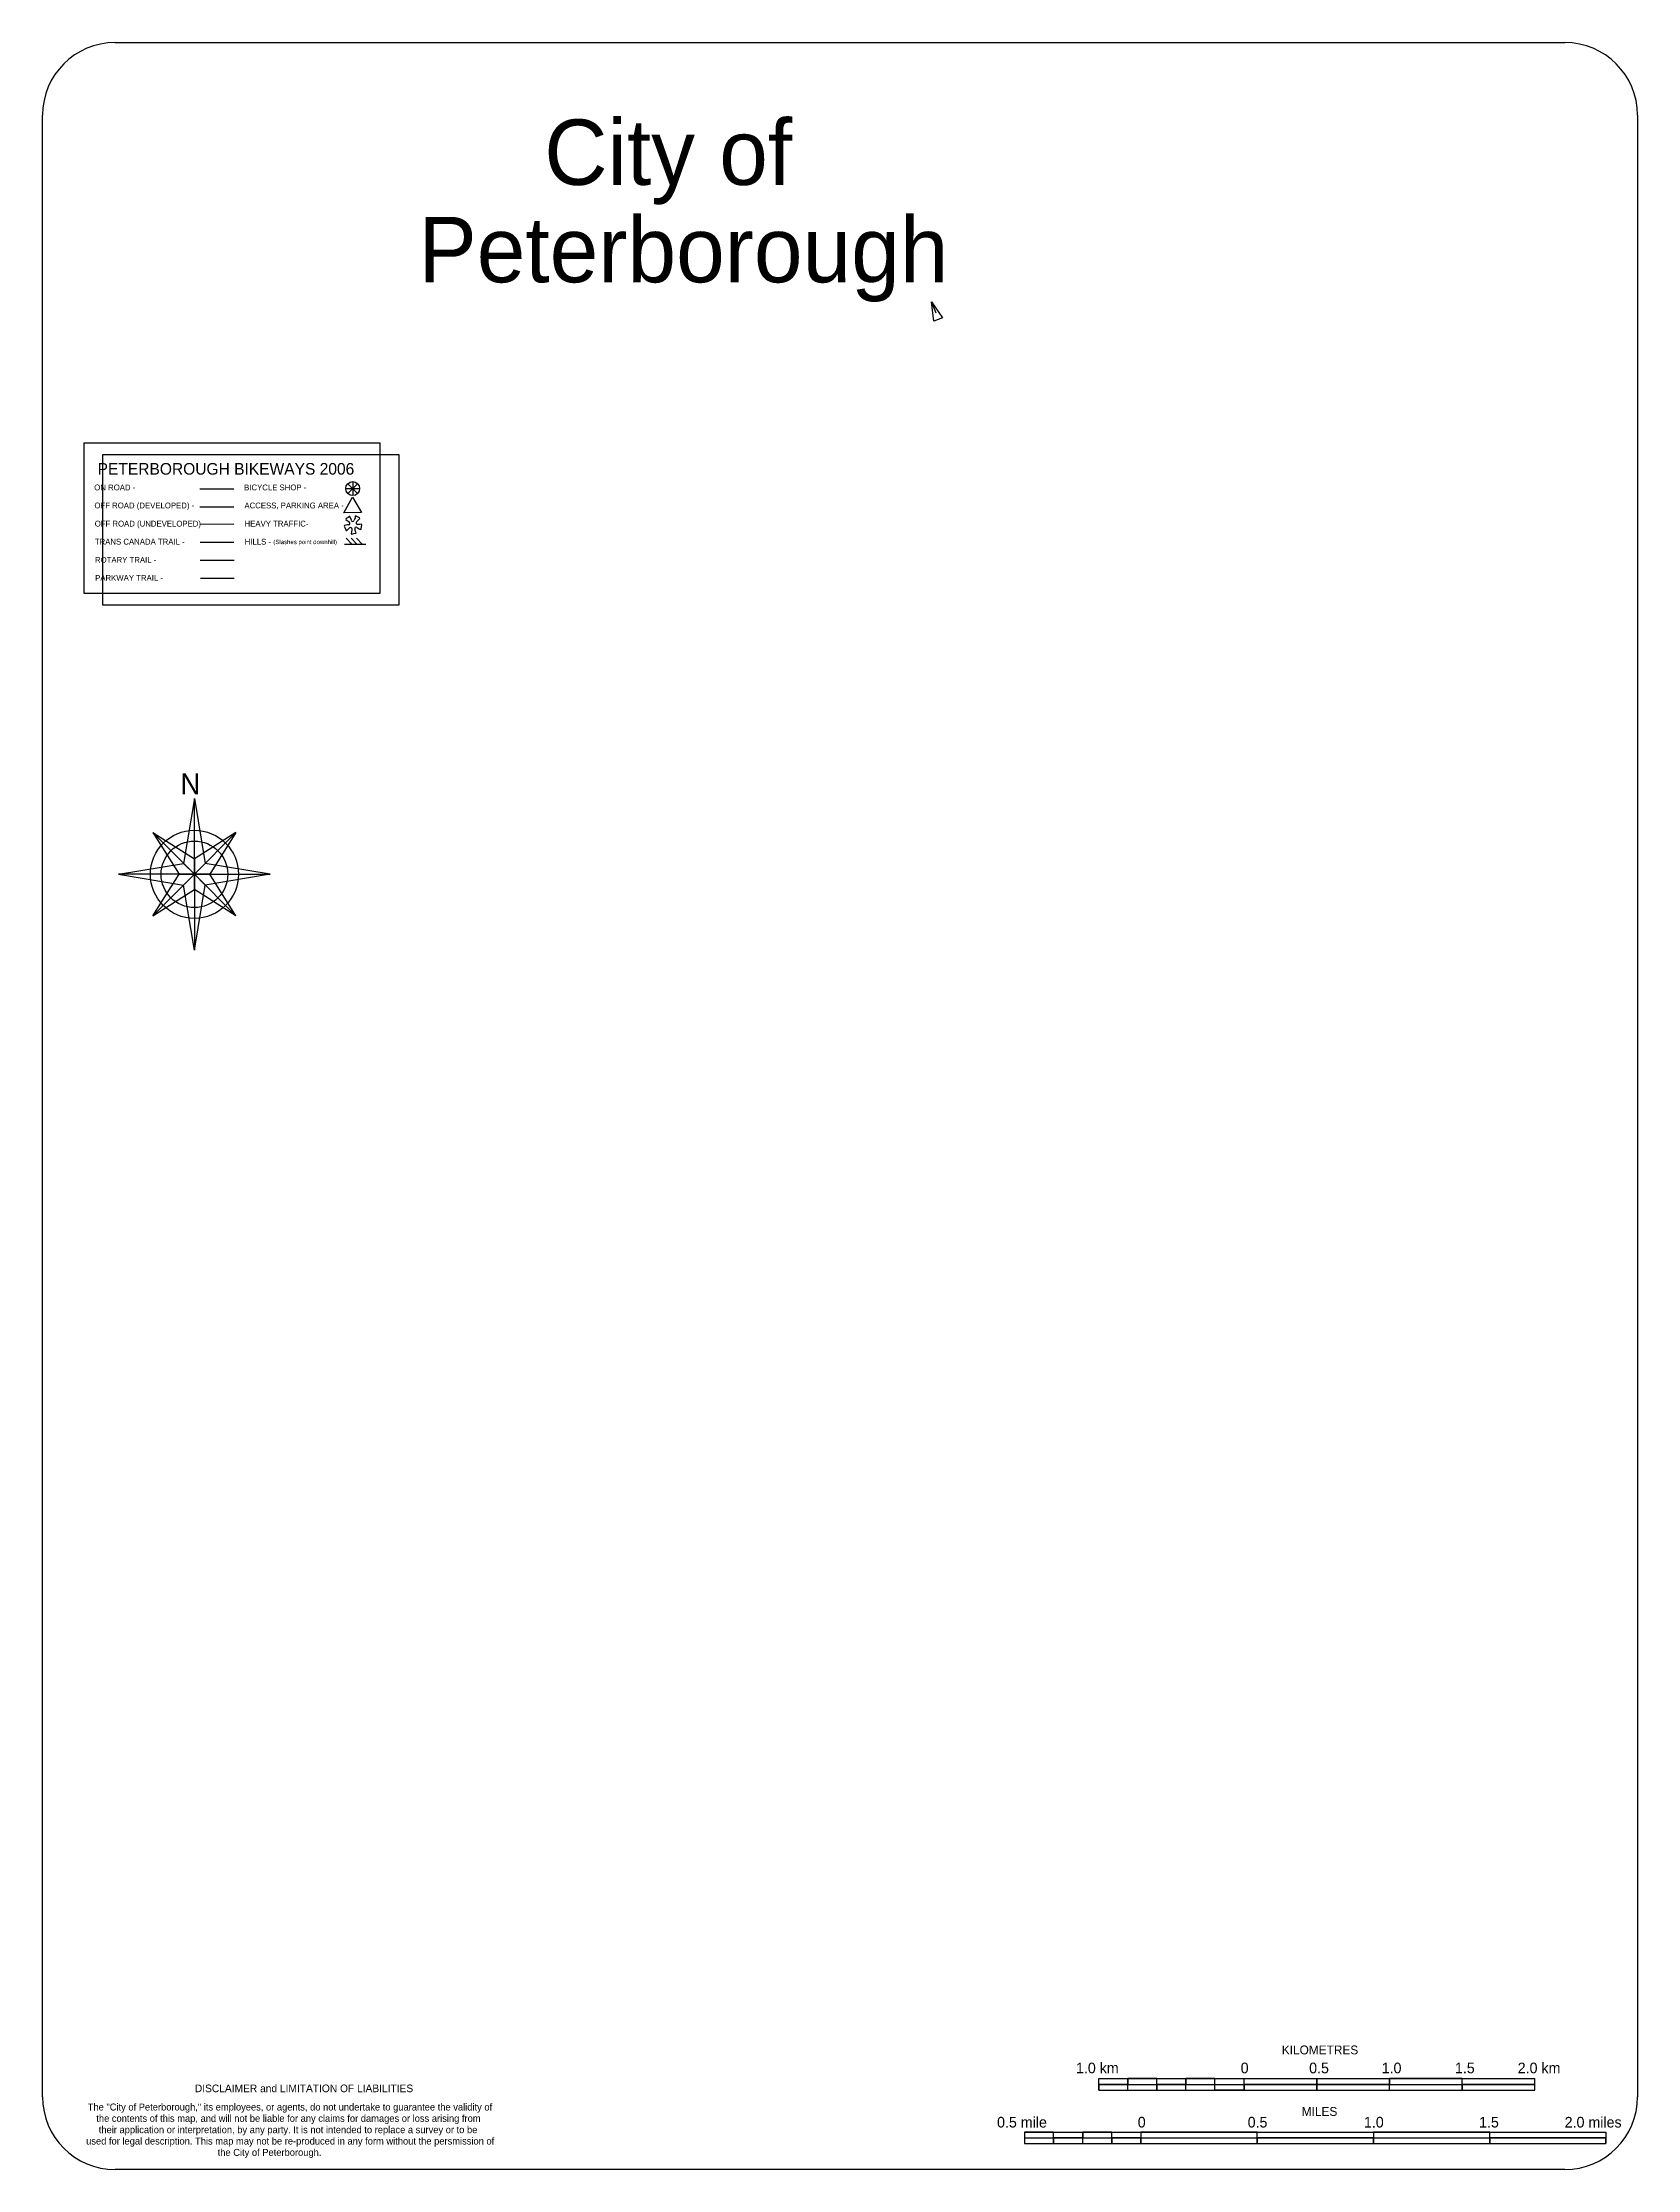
# Model space of a CAD drawing. Extents: x 1566486 to 1577459, y 9761901 to 9776531.
import ezdxf

# ---------------------------------------------------------------- set-up
doc = ezdxf.new("R2010")
doc.units = 0
for name, color, linetype in [('Art-inln-MED', 7, 'Continuous'), ('City_PUS service', 7, 'Continuous'), ('fire_police', 7, 'Continuous'), ('nursing homes', 7, 'Continuous'), ('private road', 7, 'Continuous'), ('retire_nursing', 7, 'Continuous'), ('retirement homes', 7, 'Continuous')]:
    doc.layers.add(name, color=color, linetype=linetype)

msp = doc.modelspace()

# ---------------------------------------------------------------- linework, layer by layer
at = {"layer": 'Art-inln-MED'}
msp.add_line((1572603, 9774748), (1572631, 9774671), dxfattribs=at)
msp.add_lwpolyline([(1572617, 9774615), (1572603, 9774748), (1572678, 9774637)], close=True, dxfattribs=at)
at = {"layer": 'City_PUS service'}
for points in [[(1566986, 9776531), (1576959, 9776531)], [(1566486, 9762401), (1566486, 9776031)], [(1577459, 9776031), (1577459, 9762401)], [(1576959, 9761901), (1566986, 9761901)]]:
    msp.add_lwpolyline(points, dxfattribs=at)
for centre, start, end in [((1566986, 9776031), 90, 180), ((1576959, 9776031), 0, 90), ((1566986, 9762401), 180, 270), ((1576959, 9762401), 270, 0)]:
    msp.add_arc(centre, 500, start, end, dxfattribs=at)
at = {"layer": 'fire_police'}
for points in [[(1567531, 9770810), (1567531, 9771332), (1567456, 9770885)], [(1567531, 9770810), (1567531, 9771332), (1567606, 9770885)], [(1567531, 9770810), (1567245, 9771097), (1567531, 9770916)], [(1567531, 9770810), (1567245, 9771097), (1567425, 9770810)], [(1567531, 9770810), (1567817, 9771097), (1567637, 9770810)], [(1567531, 9770810), (1567817, 9771097), (1567531, 9770916)], [(1567531, 9770810), (1567009, 9770810), (1567456, 9770885)], [(1567531, 9770810), (1568053, 9770810), (1567606, 9770885)], [(1567531, 9770810), (1567009, 9770810), (1567456, 9770735)], [(1567531, 9770810), (1567245, 9770524), (1567425, 9770810)], [(1567531, 9770810), (1567245, 9770524), (1567531, 9770705)], [(1567531, 9770810), (1567531, 9770288), (1567456, 9770735)], [(1567531, 9770810), (1567817, 9770524), (1567531, 9770705)], [(1567531, 9770810), (1567817, 9770524), (1567637, 9770810)], [(1567531, 9770810), (1567531, 9770288), (1567606, 9770735)], [(1567531, 9770810), (1568053, 9770810), (1567606, 9770735)]]:
    msp.add_lwpolyline(points, close=True, dxfattribs=at)
for radius in [303, 229]:
    msp.add_circle((1567531, 9770810), radius, dxfattribs=at)
at = {"layer": 'nursing homes'}
for p, q in [((1573752, 9762526), (1576752, 9762526)), ((1573752, 9762446), (1573752, 9762526)), ((1573752, 9762486), (1576752, 9762486)), ((1573952, 9762446), (1573952, 9762526)), ((1573952, 9762486), (1573952, 9762486)), ((1574152, 9762446), (1574152, 9762526)), ((1574152, 9762486), (1574152, 9762486)), ((1574352, 9762446), (1574352, 9762526)), ((1574352, 9762486), (1574352, 9762486)), ((1574552, 9762446), (1574552, 9762526)), ((1574552, 9762486), (1574552, 9762486)), ((1574752, 9762446), (1574752, 9762526)), ((1574752, 9762486), (1574752, 9762486)), ((1575252, 9762446), (1575252, 9762526)), ((1575252, 9762486), (1575252, 9762486)), ((1575752, 9762446), (1575752, 9762526)), ((1575752, 9762486), (1575752, 9762486)), ((1576252, 9762446), (1576252, 9762526)), ((1576252, 9762486), (1576252, 9762486)), ((1576752, 9762446), (1576752, 9762526)), ((1573752, 9762446), (1576752, 9762446)), ((1573242, 9762158), (1577242, 9762158)), ((1573242, 9762158), (1573242, 9762080)), ((1573442, 9762158), (1573242, 9762158)), ((1573242, 9762158), (1573242, 9762118)), ((1573242, 9762118), (1573642, 9762118)), ((1573242, 9762118), (1573442, 9762118)), ((1573242, 9762080), (1577242, 9762080)), ((1573442, 9762080), (1573442, 9762158)), ((1573442, 9762118), (1573442, 9762158)), ((1573642, 9762118), (1573442, 9762118)), ((1573442, 9762118), (1573442, 9762080)), ((1573442, 9762080), (1573642, 9762080)), ((1573642, 9762080), (1573642, 9762158)), ((1573842, 9762158), (1573642, 9762158)), ((1573642, 9762158), (1573642, 9762118)), ((1573642, 9762118), (1574042, 9762118)), ((1573642, 9762118), (1573842, 9762118)), ((1573642, 9762080), (1573642, 9762118)), ((1573842, 9762080), (1573842, 9762158)), ((1573842, 9762118), (1573842, 9762158)), ((1574042, 9762118), (1573842, 9762118)), ((1573842, 9762118), (1573842, 9762080)), ((1573842, 9762080), (1574042, 9762080)), ((1574042, 9762158), (1574042, 9762080)), ((1574842, 9762158), (1574042, 9762158)), ((1574042, 9762158), (1574042, 9762118)), ((1574042, 9762118), (1574842, 9762118)), ((1574042, 9762118), (1577242, 9762118)), ((1574042, 9762080), (1574042, 9762118)), ((1574842, 9762080), (1574842, 9762158)), ((1574842, 9762118), (1574842, 9762158)), ((1575642, 9762118), (1574842, 9762118)), ((1574842, 9762118), (1574842, 9762080)), ((1574842, 9762080), (1575642, 9762080)), ((1575642, 9762158), (1575642, 9762080)), ((1576442, 9762158), (1575642, 9762158)), ((1575642, 9762158), (1575642, 9762118)), ((1575642, 9762080), (1575642, 9762118)), ((1575642, 9762118), (1576442, 9762118)), ((1576442, 9762080), (1576442, 9762158)), ((1576442, 9762118), (1576442, 9762158)), ((1577242, 9762118), (1576442, 9762118)), ((1576442, 9762118), (1576442, 9762080)), ((1576442, 9762080), (1577242, 9762080)), ((1577242, 9762158), (1577242, 9762080)), ((1577242, 9762080), (1577242, 9762118))]:
    msp.add_line(p, q, dxfattribs=at)
for points in [[(1573752, 9762446), (1573952, 9762446), (1573952, 9762486), (1573752, 9762486)], [(1573952, 9762486), (1574152, 9762486), (1574152, 9762526), (1573952, 9762526)], [(1574152, 9762486), (1574352, 9762486), (1574352, 9762486), (1574152, 9762486)], [(1574152, 9762446), (1574352, 9762446), (1574352, 9762486), (1574152, 9762486)], [(1574352, 9762486), (1574552, 9762486), (1574552, 9762526), (1574352, 9762526)], [(1574552, 9762486), (1574752, 9762486), (1574752, 9762446), (1574552, 9762446)], [(1574752, 9762526), (1575252, 9762526), (1575252, 9762486), (1574752, 9762486)], [(1575252, 9762446), (1575752, 9762446), (1575752, 9762486), (1575252, 9762486)], [(1575752, 9762486), (1576252, 9762486), (1576252, 9762526), (1575752, 9762526)], [(1576252, 9762446), (1576752, 9762446), (1576752, 9762486), (1576252, 9762486)]]:
    msp.add_lwpolyline(points, close=True, dxfattribs=at)
at = {"layer": 'private road'}
for p, q in [((1567569, 9773461), (1567802, 9773461)), ((1568573, 9773463), (1568668, 9773463)), ((1568573, 9773463), (1568668, 9773463)), ((1568587, 9773429), (1568654, 9773496)), ((1568654, 9773429), (1568587, 9773496)), ((1568587, 9773429), (1568654, 9773496)), ((1568654, 9773429), (1568587, 9773496)), ((1568621, 9773510), (1568620, 9773415)), ((1568621, 9773510), (1568620, 9773415)), ((1568563, 9773210), (1568561, 9773205)), ((1568561, 9773205), (1568569, 9773191)), ((1568573, 9773211), (1568563, 9773210)), ((1568569, 9773191), (1568574, 9773176)), ((1568575, 9773257), (1568573, 9773250)), ((1568573, 9773250), (1568597, 9773233)), ((1568585, 9773213), (1568573, 9773211)), ((1568574, 9773176), (1568579, 9773176)), ((1568588, 9773264), (1568575, 9773257)), ((1568579, 9773176), (1568588, 9773185)), ((1568592, 9773214), (1568585, 9773213)), ((1568598, 9773272), (1568588, 9773264)), ((1568588, 9773185), (1568597, 9773193)), ((1568597, 9773193), (1568598, 9773194)), ((1568600, 9773271), (1568598, 9773272)), ((1568611, 9773245), (1568600, 9773271)), ((1568612, 9773166), (1568609, 9773153)), ((1568615, 9773180), (1568612, 9773166)), ((1568615, 9773184), (1568615, 9773180)), ((1568632, 9773250), (1568630, 9773245)), ((1568636, 9773263), (1568632, 9773250)), ((1568636, 9773179), (1568634, 9773184)), ((1568638, 9773274), (1568636, 9773263)), ((1568639, 9773167), (1568636, 9773179)), ((1568640, 9773275), (1568638, 9773274)), ((1568643, 9773158), (1568639, 9773167)), ((1568654, 9773268), (1568640, 9773275)), ((1568646, 9773234), (1568650, 9773238)), ((1568649, 9773196), (1568654, 9773194)), ((1568650, 9773238), (1568659, 9773248)), ((1568667, 9773262), (1568654, 9773268)), ((1568658, 9773217), (1568654, 9773217)), ((1568654, 9773194), (1568665, 9773187)), ((1568670, 9773217), (1568658, 9773217)), ((1568659, 9773248), (1568668, 9773257)), ((1568665, 9773187), (1568674, 9773181)), ((1568668, 9773257), (1568667, 9773262)), ((1568680, 9773218), (1568670, 9773217)), ((1568674, 9773181), (1568678, 9773183)), ((1568678, 9773183), (1568680, 9773199)), ((1568683, 9773215), (1568680, 9773218)), ((1568680, 9773199), (1568683, 9773215)), ((1568563, 9773081), (1568710, 9773081)), ((1568614, 9773082), (1568575, 9773121)), ((1568609, 9773153), (1568613, 9773150)), ((1568649, 9773082), (1568610, 9773121)), ((1568613, 9773150), (1568628, 9773154)), ((1568628, 9773154), (1568642, 9773156)), ((1568642, 9773156), (1568643, 9773158)), ((1568684, 9773082), (1568645, 9773121))]:
    msp.add_line(p, q, dxfattribs=at)
for points in [[(1567569, 9773338), (1567802, 9773338)], [(1567569, 9773220), (1567802, 9773219)], [(1567570, 9773095), (1567803, 9773095)], [(1567571, 9772971), (1567804, 9772971)], [(1567572, 9772846), (1567805, 9772846)]]:
    msp.add_lwpolyline(points, dxfattribs=at)
msp.add_lwpolyline([(1568558, 9773297), (1568619, 9773405), (1568681, 9773298)], close=True, dxfattribs=at)
msp.add_circle((1568620, 9773463), 47.8, dxfattribs=at)
for centre, start, end in [((1568591, 9773224), 279.7826, 54.004), ((1568605, 9773185), 354.9771, 126.563), ((1568620, 9773248), 202.174, 340.8256), ((1568644, 9773187), 63.4066, 195.1364), ((1568654, 9773227), 137.1478, 267.958)]:
    msp.add_arc(centre, 10.4, start, end, dxfattribs=at)
at = {"layer": 'retire_nursing'}
msp.add_lwpolyline([(1566772, 9773779), (1568807, 9773779), (1568807, 9772742), (1566772, 9772742)], close=True, dxfattribs=at)
at = {"layer": 'retirement homes'}
msp.add_lwpolyline([(1566902, 9773697), (1568937, 9773697), (1568937, 9772661), (1566902, 9772661)], close=True, dxfattribs=at)

# ---------------------------------------------------------------- texts
at = {"layer": 'fire_police'}
msp.add_text('N', height=143, dxfattribs=at).set_placement((1567434, 9771361))
at = {"layer": 'nursing homes'}
for s, p in [('1.0 km', (1573596, 9762563)), ('0.5', (1575200, 9762563)), ('1.0', (1575699, 9762563)), ('1.5', (1576203, 9762563)), ('2.0 km', (1576635, 9762563)), ('0.5 mile', (1573053, 9762190)), ('0.5', (1574777, 9762190)), ('1.0', (1575577, 9762190)), ('1.5', (1576369, 9762190)), ('2.0 miles', (1576958, 9762190))]:
    msp.add_text(s, height=73.2, dxfattribs=at).set_placement(p)
for s, height, p in [('0', 73.2, (1574729, 9762563)), ('KILOMETRES', 61, (1575012, 9762693)), ('0', 73.2, (1574021, 9762190)), ('MILES', 61, (1575149, 9762270))]:
    msp.add_text(s, height=height, rotation=360, dxfattribs=at).set_placement(p)
at = {"layer": 'private road'}
for s, height, p in [('City of', 450, (1569938, 9775552)), ('Peterborough', 450, (1569072, 9774882)), ('PETERBOROUGH BIKEWAYS 2006', 80, (1566865, 9773559)), ('ON ROAD -', 40, (1566842, 9773451)), ('BICYCLE SHOP -', 40, (1567873, 9773451)), ('OFF ROAD (DEVELOPED) -', 40, (1566843, 9773327)), ('ACCESS, PARKING AREA -', 40, (1567875, 9773327)), ('OFF ROAD (UNDEVELOPED) -', 40, (1566845, 9773202)), ('HEAVY TRAFFIC-', 40, (1567876, 9773202)), ('TRANS CANADA TRAIL - ', 40, (1566846, 9773078)), ('HILLS - ', 40, (1567877, 9773078)), ('(Slashes point downhill)', 30, (1568074, 9773081)), ('ROTARY TRAIL - ', 40, (1566847, 9772953)), ('PARKWAY TRAIL - ', 40, (1566848, 9772829)), ('DISCLAIMER and LIMITATION OF LIABILITIES', 52.5, (1567534, 9762433)), ('The "City of Peterborough," its employees, or agents, do not undertake to guarantee the validity of ', 48, (1566797, 9762307)), ('the contents of this map, and will not be liable for any claims for damages or loss arising from ', 48, (1566856, 9762229)), ('their application or interpretation, by any party. It is not intended to replace a survey or to be ', 48, (1566873, 9762151)), ('used for legal description. This map may not be re-produced in any form without the persmission of ', 48, (1566786, 9762073)), ('the City of Peterborough.', 48, (1567691, 9761995))]:
    msp.add_text(s, height=height, dxfattribs=at).set_placement(p)

doc.saveas('drawing.dxf')
